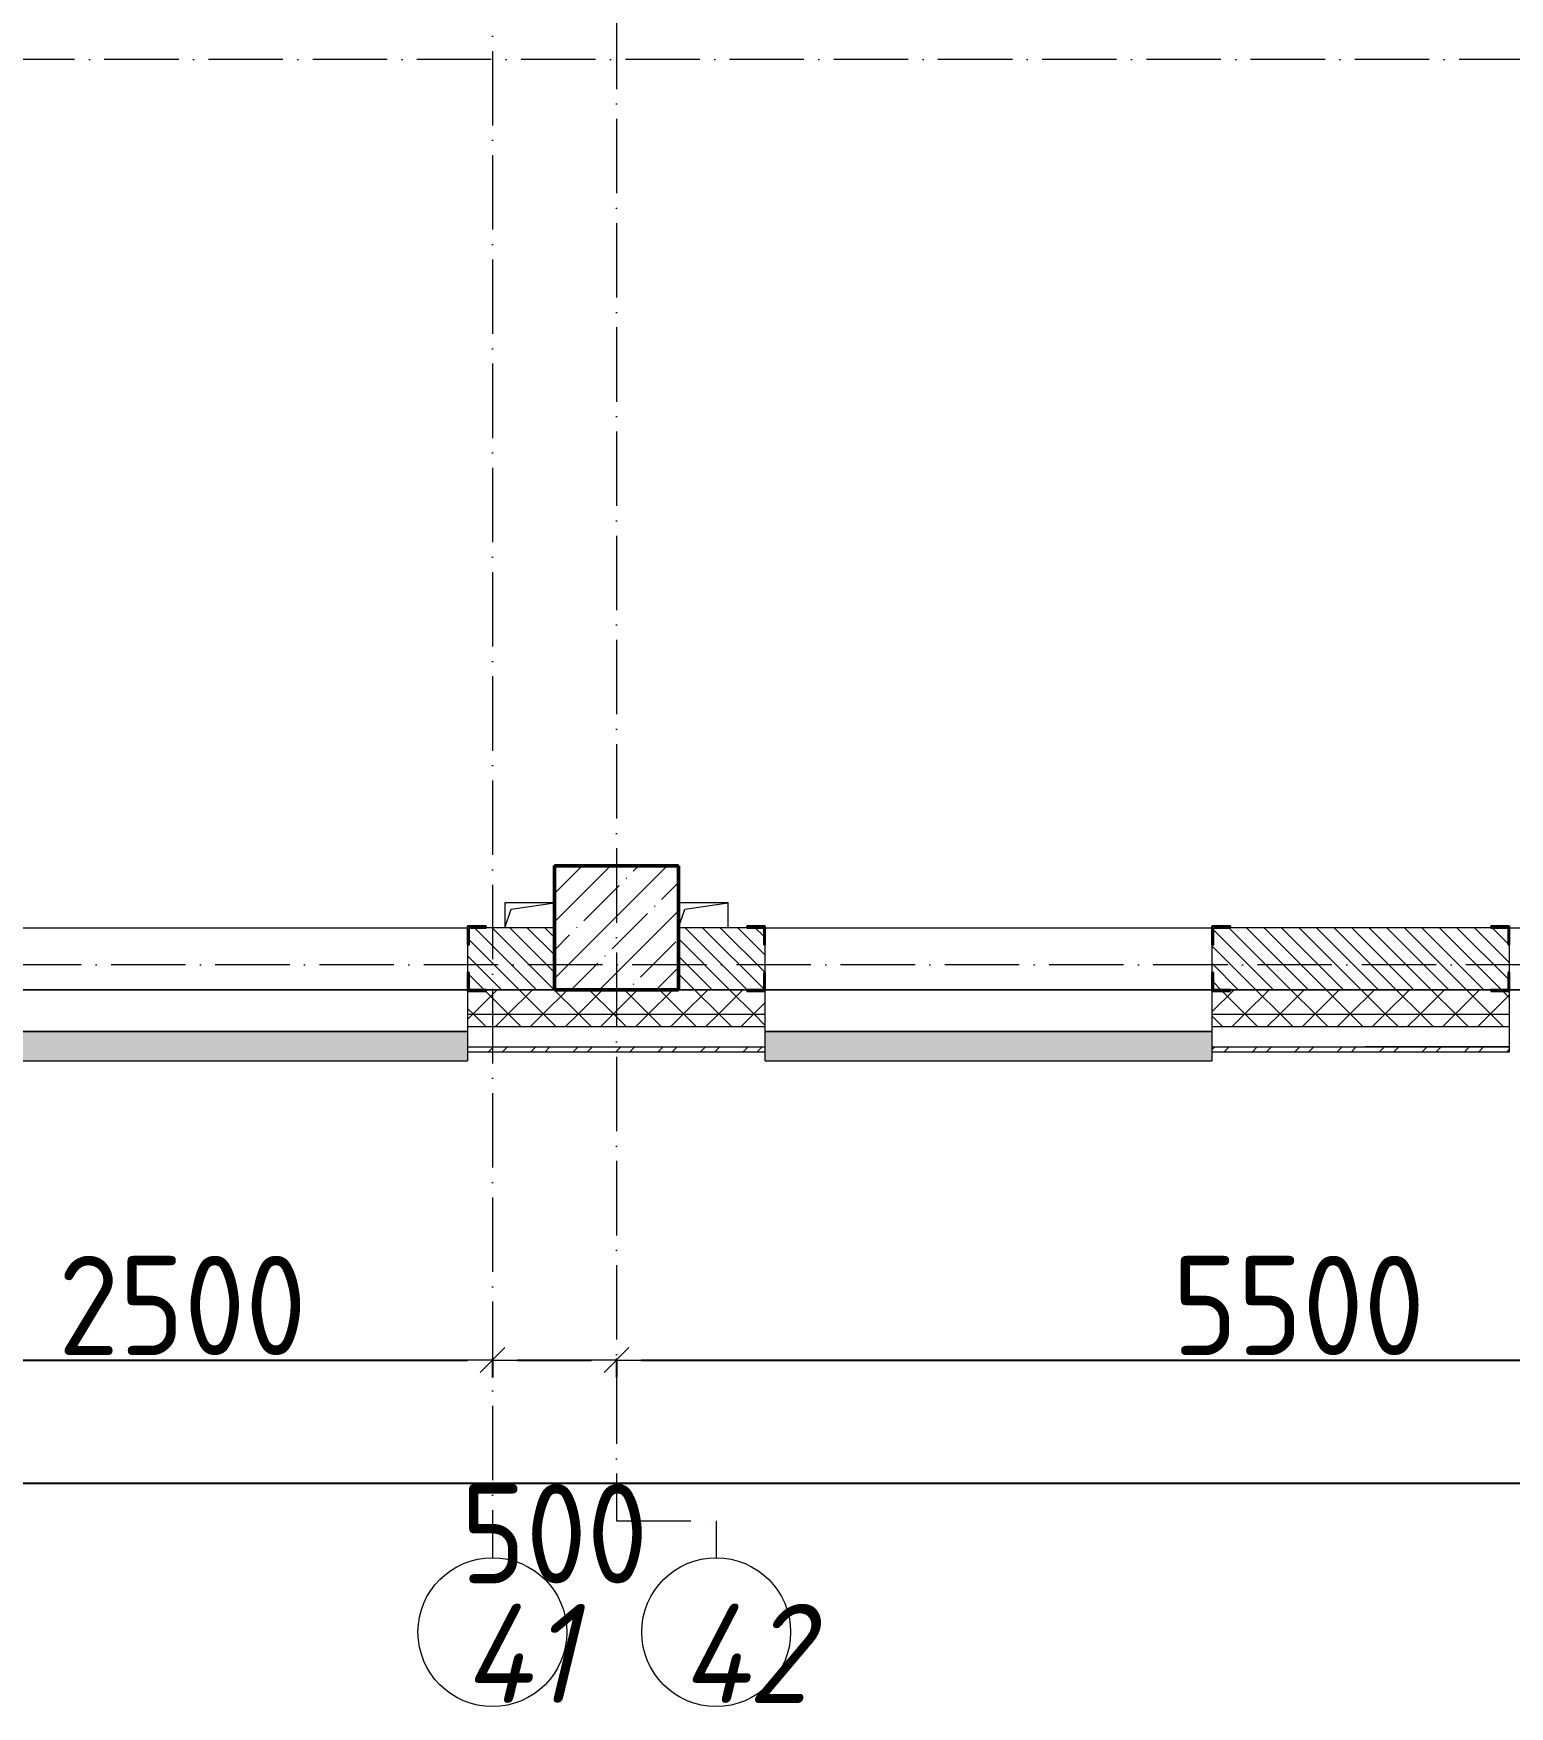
# Model space of a CAD drawing. Header units: millimetres. Extents: x -213536 to 1564669, y -45299 to 942238.
# Drawn here: x 197579 to 203529, y 511308 to 518052 of the extents above; entities that cross this region are included whole.
import ezdxf

# ---------------------------------------------------------------- set-up
doc = ezdxf.new("R2010")
doc.units = ezdxf.units.MM
doc.linetypes.add('50_200_ШТРИХ_1Т_ш5_п1_п1_', pattern=[700, 500, -100, 0, -100])
for name, color, linetype, lineweight in [('3.3) Вычитаем ЖБбалки 0.4м -', 31, 'Continuous', 30), ('A-____-____-DIMS', 7, 'Continuous', 9), ('A-GENM-____-MCUT', 7, 'Continuous', 25), ('A-GENM-____-OTLN', 7, 'Continuous', 9), ('A-GENM-____-OTLN-1', 7, 'Continuous', 25), ('A-GLAZ-____-OTLN', 7, 'Continuous', 9), ('A-WALL-____-MCUT', 7, 'Continuous', 13), ('A-WALL-____-MCUT-1', 7, 'Continuous', 9), ('A-WALL-____-OTLN', 7, 'Continuous', 9), ('A-WALL-____-PATT-1', 7, 'Continuous', 9), ('A-WALL-FNSH-MCUT-1', 7, 'Continuous', 9), ('S-COLS-____-MCUT', 7, 'Continuous', 50), ('S-COLS-____-OTLN', 7, 'Continuous', 9), ('S-GRID-____-IDEN', 7, 'Continuous', 9), ('S-GRID-____-OTLN-1', 7, '50_200_ШТРИХ_1Т_ш5_п1_п1_', 9)]:
    doc.layers.add(name, color=color, linetype=linetype, lineweight=lineweight)
doc.layers.add('A-GLAZ-____-OTLN-1', color=7, linetype='Continuous', lineweight=9, true_color=0xc0c0c0)
doc.styles.add('ISOCPEUR_I_9', font='isocpeui.ttf', dxfattribs={"width": 0.9, "height": 250})
doc.styles.add('СПДС', font='isocpeur.ttf', dxfattribs={"width": 0.9})
doc.dimstyles.new('Размера А3', dxfattribs={"dimtxt": 200, "dimasz": 100, "dimexe": 70, "dimexo": 100, "dimgap": 20, "dimtad": 1, "dimdec": 0, "dimrnd": 10, "dimzin": 0, "dimdsep": 46, "dimtxsty": 'СПДС', "dimblk": 'ARROWHEAD_6', "dimcen": 1, "dimclrd": 256, "dimclre": 256, "dimclrt": 256, "dimazin": 0, "dimtfac": 1, "dimtdec": 0, "dimtmove": 2, "dimatfit": 3, "dimfxl": 1, "dimtolj": 1, "dimtzin": 0, "dimarcsym": 0})
pattern_1 = [(45, (142429.06, 459015.94), (-70.71068, 70.71068), []), (135, (142429.06, 459015.94), (-70.71068, -70.71068), [])]
pattern_2 = [(135, (142429.057, 459015.94), (-35.35534, -35.35534), [])]
pattern_3 = [(45, (142429.06, 459015.94), (-85.53659, 85.53659), []), (45, (142486.08, 459015.94), (-85.53659, 85.53659), [])]

# ---------------------------------------------------------------- blocks, each defined once
blk = doc.blocks.new('BSC_Колонна _Прямоугольная - 500х500-V62-АР1_План отверстий 3 этажа в осях 1-64_Ю-ЯЯ')
at = {"layer": 'S-COLS-____-OTLN'}
h = blk.add_hatch(dxfattribs=at)
h.set_pattern_fill('FP_70', color=256, style=0, pattern_type=2)
h.set_pattern_definition([(45, (-57500, -55431.04), (-114.04925, 114.04925), []), (45, (-57385.95, -55431.04), (-114.04925, 114.04925), [201.613, -40.323, 3.353, -36.97])])
h.paths.add_polyline_path([(-250, -250), (250, -250), (250, 250), (-250, 250), (-250, 177.9)], flags=0)
at = {"layer": 'S-COLS-____-MCUT'}
for p, q in [((250, 250), (-250, 250)), ((-250, 250), (-250, -250)), ((250, -250), (250, 250)), ((-250, -250), (250, -250))]:
    blk.add_line(p, q, dxfattribs=at)
blk = doc.blocks.new('Фахверк_СКБ_Уголок - 250_2700-27497298-АР1_План отверстий 3 этажа в осях 1-64_Ю-ЯЯ')
at = {"layer": 'A-GENM-____-MCUT'}
for p, q in [((200, 181), (125, 181)), ((125, 181), (125, 106)), ((131, 106), (131, 175)), ((131, 175), (200, 175)), ((200, 175), (200, 181)), ((125, 106), (131, 106)), ((131, -6), (125, -6)), ((125, -6), (125, -81)), ((131, -75), (131, -6)), ((125, -81), (200, -81)), ((200, -75), (131, -75)), ((200, -81), (200, -75))]:
    blk.add_line(p, q, dxfattribs=at)
blk = doc.blocks.new('AR_Отверстие прямоугольное _в плите_ - AR_Отверстие прямоугольное _в плите_-V178-АР1_План отверстий 3 этажа в осях 1-64_Ю-ЯЯ')
at = {"layer": 'A-GENM-____-OTLN'}
for p, q in [((100, 50), (-100, 50)), ((-100, -50), (-75, 25)), ((-75, 25), (100, 50)), ((100, -50), (100, 50))]:
    blk.add_line(p, q, dxfattribs=at)
blk = doc.blocks.new('AR_Отверстие прямоугольное _в плите_ - AR_Отверстие прямоугольное _в плите_-V185-АР1_План отверстий 3 этажа в осях 1-64_Ю-ЯЯ')
at = {"layer": 'A-GENM-____-OTLN'}
for p, q in [((100, 50), (-100, 50)), ((-100, 50), (-100, -50)), ((-100, -50), (-75, 25)), ((-75, 25), (100, 50))]:
    blk.add_line(p, q, dxfattribs=at)
blk = doc.blocks.new('Отлив_СКБ - Отлив витража_120_НВФ-31885687-АР1_План отверстий 3 этажа в осях 1-64_Ю-ЯЯ')
at = {"layer": 'A-GLAZ-____-OTLN-1'}
for points in [[(0, -2), (1800, -2), (1800, 0), (0, 0)], [(945, -120), (1800, -120), (1800, -2), (0, -2), (0, -120), (878.1, -120)]]:
    blk.add_hatch(color=256, dxfattribs=at).paths.add_polyline_path(points, flags=0)
at = {"layer": 'A-GLAZ-____-OTLN'}
for p, q in [((0, 0), (1800, 0)), ((1800, -2), (0, -2)), ((0, -120), (0, -83)), ((0, -120), (1800, -120)), ((1800, -83), (1800, -120))]:
    blk.add_line(p, q, dxfattribs=at)
blk = doc.blocks.new('Ось сетки - Круг_Ø6_00__ISO-2_5_0_9K_-25732049-АР1_План отверстий 3 этажа в осях 1-64_Ю-ЯЯ')
at = {"layer": 'S-GRID-____-IDEN'}
blk.add_circle((0, 0), 3, dxfattribs=at)
blk = doc.blocks.new('ARROWHEAD_6')
at = {"color": 0, "linetype": 'Continuous'}
for p, q in [((0, 0), (-1, 0)), ((-0.5, -0.5), (0.5, 0.5))]:
    blk.add_line(p, q, dxfattribs=at)
blk = doc.blocks.new('*D2871')
at = {"layer": 'A-____-____-DIMS', "lineweight": -2, "transparency": 16777216}
for p, q in [((196929.1, 512710.5), (196929.1, 512634.4)), ((197029.1, 512704.4), (199329.1, 512704.4)), ((199429.1, 512710.5), (199429.1, 512634.4))]:
    blk.add_line(p, q, dxfattribs=at)
at = {"layer": 'Defpoints', "color": 0, "lineweight": 50, "transparency": 16777216}
for p in [(196929.1, 512810.5), (199429.1, 512810.5), (199429.1, 512704.4)]:
    blk.add_point(p, dxfattribs=at)
at = {"layer": 'A-____-____-DIMS', "lineweight": -2, "transparency": 16777216, "xscale": 100, "yscale": 100, "zscale": 100, "rotation": 180}
blk.add_blockref('ARROWHEAD_6', (196929.1, 512704.4), dxfattribs=at)
at = {"layer": 'A-____-____-DIMS', "lineweight": -2, "transparency": 16777216, "xscale": 100, "yscale": 100, "zscale": 100}
blk.add_blockref('ARROWHEAD_6', (199429.1, 512704.4), dxfattribs=at)
at = {"layer": 'A-____-____-DIMS', "transparency": 16777216, "insert": (198179.1, 512924.4), "char_height": 400, "attachment_point": 5, "style": 'СПДС'}
blk.add_mtext('\\A1;2500', dxfattribs=at)
blk = doc.blocks.new('*D2872')
at = {"layer": 'A-____-____-DIMS', "lineweight": -2, "transparency": 16777216}
for p, q in [((199429.1, 512710.5), (199429.1, 512634.4)), ((199529.1, 512704.4), (199829.1, 512704.4)), ((199929.1, 512710.5), (199929.1, 512634.4))]:
    blk.add_line(p, q, dxfattribs=at)
at = {"layer": 'Defpoints', "color": 0, "lineweight": 50, "transparency": 16777216}
for p in [(199429.1, 512810.5), (199929.1, 512810.5), (199929.1, 512704.4)]:
    blk.add_point(p, dxfattribs=at)
at = {"layer": 'A-____-____-DIMS', "lineweight": -2, "transparency": 16777216, "xscale": 100, "yscale": 100, "zscale": 100, "rotation": 180}
blk.add_blockref('ARROWHEAD_6', (199429.1, 512704.4), dxfattribs=at)
at = {"layer": 'A-____-____-DIMS', "lineweight": -2, "transparency": 16777216, "xscale": 100, "yscale": 100, "zscale": 100}
blk.add_blockref('ARROWHEAD_6', (199929.1, 512704.4), dxfattribs=at)
at = {"layer": 'A-____-____-DIMS', "transparency": 16777216, "insert": (199679.1, 512004.4), "char_height": 400, "attachment_point": 5, "style": 'СПДС'}
blk.add_mtext('\\A1;500', dxfattribs=at)
blk = doc.blocks.new('*D2873')
at = {"layer": 'A-____-____-DIMS', "lineweight": -2, "transparency": 16777216}
for p, q in [((199929.1, 512710.5), (199929.1, 512634.4)), ((200029.1, 512704.4), (205329.1, 512704.4)), ((205429.1, 512710.5), (205429.1, 512634.4))]:
    blk.add_line(p, q, dxfattribs=at)
at = {"layer": 'Defpoints', "color": 0, "lineweight": 50, "transparency": 16777216}
for p in [(199929.1, 512810.5), (205429.1, 512810.5), (205429.1, 512704.4)]:
    blk.add_point(p, dxfattribs=at)
at = {"layer": 'A-____-____-DIMS', "lineweight": -2, "transparency": 16777216, "xscale": 100, "yscale": 100, "zscale": 100, "rotation": 180}
blk.add_blockref('ARROWHEAD_6', (199929.1, 512704.4), dxfattribs=at)
at = {"layer": 'A-____-____-DIMS', "lineweight": -2, "transparency": 16777216, "xscale": 100, "yscale": 100, "zscale": 100}
blk.add_blockref('ARROWHEAD_6', (205429.1, 512704.4), dxfattribs=at)
at = {"layer": 'A-____-____-DIMS', "transparency": 16777216, "insert": (202679.1, 512924.4), "char_height": 400, "attachment_point": 5, "style": 'СПДС'}
blk.add_mtext('\\A1;5500', dxfattribs=at)
blk = doc.blocks.new('*D2878')
at = {"layer": 'A-____-____-DIMS', "lineweight": -2, "transparency": 16777216}
for p, q in [((140079.1, 512213.7), (140079.1, 512137.6)), ((140179.1, 512207.6), (213379.1, 512207.6)), ((213479.1, 512213.7), (213479.1, 512137.6))]:
    blk.add_line(p, q, dxfattribs=at)
at = {"layer": 'Defpoints', "color": 0, "lineweight": 50, "transparency": 16777216}
for p in [(140079.1, 512313.7), (213479.1, 512313.7), (213479.1, 512207.6)]:
    blk.add_point(p, dxfattribs=at)
at = {"layer": 'A-____-____-DIMS', "lineweight": -2, "transparency": 16777216, "xscale": 100, "yscale": 100, "zscale": 100, "rotation": 180}
blk.add_blockref('ARROWHEAD_6', (140079.1, 512207.6), dxfattribs=at)
at = {"layer": 'A-____-____-DIMS', "lineweight": -2, "transparency": 16777216, "xscale": 100, "yscale": 100, "zscale": 100}
blk.add_blockref('ARROWHEAD_6', (213479.1, 512207.6), dxfattribs=at)
at = {"layer": 'A-____-____-DIMS', "transparency": 16777216, "insert": (176779.1, 512427.6), "char_height": 400, "attachment_point": 5, "style": 'СПДС'}
blk.add_mtext('\\A1;73400', dxfattribs=at)

msp = doc.modelspace()

# ---------------------------------------------------------------- hatches: boundary and pattern name
at = {"layer": 'A-WALL-____-PATT-1'}
h = msp.add_hatch(dxfattribs=at)
h.set_pattern_fill('FP_9', color=256, style=0, pattern_type=2)
h.set_pattern_definition(pattern_2)
h.paths.add_polyline_path([(197179.1, 514197), (197523.1, 514197), (197523.1, 514266), (197529.1, 514266), (197529.1, 514378), (197523.1, 514378), (197523.1, 514447), (197179.1, 514447)], flags=0)
h.paths.add_polyline_path([(199679.1, 514197), (199679.1, 514447), (199335.1, 514447), (199335.1, 514378), (199329.1, 514378), (199329.1, 514266), (199335.1, 514266), (199335.1, 514197), (199404.1, 514197)], flags=0)
h = msp.add_hatch(dxfattribs=at)
h.set_pattern_fill('FP_9', color=256, style=0, pattern_type=2)
h.set_pattern_definition(pattern_2)
h.paths.add_polyline_path([(205335.1, 514197), (205679.1, 514197), (205679.1, 514447), (205335.1, 514447), (205335.1, 514378), (205329.1, 514378), (205329.1, 514266), (205335.1, 514266)], flags=0)
h.paths.add_polyline_path([(203454.1, 514197), (203523.1, 514197), (203523.1, 514266), (203529.1, 514266), (203529.1, 514378), (203523.1, 514378), (203523.1, 514447), (202335.1, 514447), (202335.1, 514378), (202329.1, 514378), (202329.1, 514266), (202335.1, 514266), (202335.1, 514197), (202508.8, 514197)], flags=0)
h.paths.add_polyline_path([(200523.1, 514197), (200523.1, 514266), (200529.1, 514266), (200529.1, 514378), (200523.1, 514378), (200523.1, 514447), (200179.1, 514447), (200179.1, 514197), (200454.1, 514197)], flags=0)
h = msp.add_hatch(dxfattribs=at)
h.set_pattern_fill('FP_4', color=256, style=0, pattern_type=2)
h.set_pattern_definition(pattern_1)
h.paths.add_polyline_path([(216648.5, 514097), (216729.1, 514097), (216729.1, 514197), (210379.1, 514197), (210379.1, 514097), (213113.6, 514097)], flags=0)
h.paths.add_polyline_path([(206043.7, 514097), (206429.1, 514097), (206429.1, 514191), (206354.1, 514191), (206354.1, 514197), (205404.1, 514197), (205404.1, 514191), (205329.1, 514191), (205329.1, 514097), (205679.1, 514097)], flags=0)
h.paths.add_polyline_path([(207811.2, 514097), (209379.1, 514097), (209379.1, 514197), (207504.1, 514197), (207504.1, 514191), (207429.1, 514191), (207429.1, 514097)], flags=0)
h.paths.add_polyline_path([(202404.1, 514097), (203529.1, 514097), (203529.1, 514191), (203454.1, 514191), (203454.1, 514197), (202404.1, 514197), (202404.1, 514191), (202329.1, 514191), (202329.1, 514097), (202335.1, 514097)], flags=0)
h.paths.add_polyline_path([(200529.1, 514097), (200529.1, 514191), (200454.1, 514191), (200454.1, 514197), (199404.1, 514197), (199404.1, 514191), (199329.1, 514191), (199329.1, 514097), (199857.6, 514097)], flags=0)
h.paths.add_polyline_path([(196404.1, 514097), (197529.1, 514097), (197529.1, 514191), (197454.1, 514191), (197454.1, 514197), (196404.1, 514197), (196404.1, 514191), (196329.1, 514191), (196329.1, 514097)], flags=0)
h.paths.add_polyline_path([(194454.1, 514097), (194529.1, 514097), (194529.1, 514191), (194454.1, 514191), (194454.1, 514197), (193404.1, 514197), (193404.1, 514191), (193329.1, 514191), (193329.1, 514097), (193671.5, 514097)], flags=0)
h.paths.add_polyline_path([(190679.1, 514097), (191529.1, 514097), (191529.1, 514191), (191454.1, 514191), (191454.1, 514197), (190404.1, 514197), (190404.1, 514191), (190329.1, 514191), (190329.1, 514097), (190404.1, 514097)], flags=0)
h.paths.add_polyline_path([(188369.1, 514097), (188529.1, 514097), (188529.1, 514191), (188454.1, 514191), (188454.1, 514197), (186854.1, 514197), (186854.1, 514191), (186779.1, 514191), (186779.1, 514097), (187485.4, 514097)], flags=0)
h.paths.add_polyline_path([(184834.2, 514097), (184979.1, 514097), (184979.1, 514191), (184904.1, 514191), (184904.1, 514197), (183854.1, 514197), (183854.1, 514191), (183779.1, 514191), (183779.1, 514097)], flags=0)
h.paths.add_polyline_path([(181979.1, 514097), (181979.1, 514191), (181904.1, 514191), (181904.1, 514197), (180854.1, 514197), (180854.1, 514191), (180779.1, 514191), (180779.1, 514097), (181299.2, 514097)], flags=0)
h.paths.add_polyline_path([(178648, 514097), (178979.1, 514097), (178979.1, 514191), (178904.1, 514191), (178904.1, 514197), (177854.1, 514197), (177854.1, 514191), (177779.1, 514191), (177779.1, 514097), (178206.2, 514097)], flags=0)
h.paths.add_polyline_path([(174854.1, 514097), (175979.1, 514097), (175979.1, 514191), (175904.1, 514191), (175904.1, 514197), (174854.1, 514197), (174854.1, 514191), (174779.1, 514191), (174779.1, 514097), (174785.1, 514097)], flags=0)
h.paths.add_polyline_path([(171779.1, 514097), (172979.1, 514097), (172979.1, 514191), (172904.1, 514191), (172904.1, 514197), (171854.1, 514197), (171854.1, 514191), (171779.1, 514191)], flags=0)
h.paths.add_polyline_path([(169979.1, 514097), (169979.1, 514191), (169904.1, 514191), (169904.1, 514197), (168854.1, 514197), (168854.1, 514191), (168779.1, 514191), (168779.1, 514097), (169810.7, 514097)], flags=0)
h.paths.add_polyline_path([(165854.1, 514097), (166979.1, 514097), (166979.1, 514191), (166904.1, 514191), (166904.1, 514197), (165854.1, 514197), (165854.1, 514191), (165779.1, 514191), (165779.1, 514097), (165785.1, 514097)], flags=0)
h.paths.add_polyline_path([(163979.1, 514097), (163979.1, 514191), (163904.1, 514191), (163904.1, 514197), (162854.1, 514197), (162854.1, 514191), (162779.1, 514191), (162779.1, 514097), (163904.1, 514097)], flags=0)
h.paths.add_polyline_path([(160629.1, 514097), (160979.1, 514097), (160979.1, 514191), (160904.1, 514191), (160904.1, 514197), (159854.1, 514197), (159854.1, 514191), (159779.1, 514191), (159779.1, 514097), (160129.1, 514097)], flags=0)
h.paths.add_polyline_path([(158779.1, 514097), (158779.1, 514191), (158704.1, 514191), (158704.1, 514197), (148979.1, 514197), (148979.1, 514097), (158322.2, 514097)], flags=0)
h.paths.add_polyline_path([(147979.1, 514097), (147979.1, 514197), (139979.1, 514197), (139979.1, 514097), (145950, 514097)], flags=0)
h = msp.add_hatch(dxfattribs=at)
h.set_pattern_fill('FP_4', color=256, style=0, pattern_type=2)
h.set_pattern_definition(pattern_1)
h.paths.add_polyline_path([(216729.1, 514047), (216729.1, 514097), (210379.1, 514097), (210379.1, 514047), (216648.5, 514047)], flags=0)
h.paths.add_polyline_path([(209379.1, 514047), (209379.1, 514097), (207429.1, 514097), (207429.1, 514047), (207811.2, 514047)], flags=0)
h.paths.add_polyline_path([(203529.1, 514047), (203529.1, 514097), (202329.1, 514097), (202329.1, 514047), (202508.8, 514047)], flags=0)
h.paths.add_polyline_path([(206043.7, 514047), (206429.1, 514047), (206429.1, 514097), (205329.1, 514097), (205329.1, 514047)], flags=0)
h.paths.add_polyline_path([(199857.6, 514047), (200529.1, 514047), (200529.1, 514097), (199329.1, 514097), (199329.1, 514047)], flags=0)
h.paths.add_polyline_path([(197529.1, 514047), (197529.1, 514097), (196329.1, 514097), (196329.1, 514047), (197206.4, 514047)], flags=0)
h.paths.add_polyline_path([(194529.1, 514047), (194529.1, 514097), (193329.1, 514097), (193329.1, 514047), (193671.5, 514047)], flags=0)
h.paths.add_polyline_path([(191529.1, 514047), (191529.1, 514097), (190329.1, 514097), (190329.1, 514047), (191020.3, 514047)], flags=0)
h.paths.add_polyline_path([(188529.1, 514047), (188529.1, 514097), (186779.1, 514097), (186779.1, 514047), (188369.1, 514047)], flags=0)
h.paths.add_polyline_path([(184979.1, 514047), (184979.1, 514097), (183779.1, 514097), (183779.1, 514047), (184834.2, 514047)], flags=0)
h.paths.add_polyline_path([(181979.1, 514047), (181979.1, 514097), (180779.1, 514097), (180779.1, 514047), (181299.2, 514047)], flags=0)
h.paths.add_polyline_path([(178979.1, 514047), (178979.1, 514097), (177779.1, 514097), (177779.1, 514047), (178648, 514047)], flags=0)
h.paths.add_polyline_path([(174779.1, 514047), (175979.1, 514047), (175979.1, 514097), (174779.1, 514097)], flags=0)
h.paths.add_polyline_path([(172461.9, 514047), (172979.1, 514047), (172979.1, 514097), (171779.1, 514097), (171779.1, 514047)], flags=0)
h.paths.add_polyline_path([(169810.7, 514047), (169979.1, 514047), (169979.1, 514097), (168779.1, 514097), (168779.1, 514047), (168927, 514047)], flags=0)
h.paths.add_polyline_path([(166979.1, 514047), (166979.1, 514097), (165779.1, 514097), (165779.1, 514047), (166275.8, 514047)], flags=0)
h.paths.add_polyline_path([(163624.6, 514047), (163979.1, 514047), (163979.1, 514097), (162779.1, 514097), (162779.1, 514047)], flags=0)
h.paths.add_polyline_path([(160973.4, 514047), (160979.1, 514047), (160979.1, 514097), (159779.1, 514097), (159779.1, 514047), (160089.7, 514047)], flags=0)
h.paths.add_polyline_path([(158322.2, 514047), (158779.1, 514047), (158779.1, 514097), (148979.1, 514097), (148979.1, 514047), (156554.7, 514047)], flags=0)
h.paths.add_polyline_path([(147979.1, 514047), (147979.1, 514097), (139879.1, 514097), (139879.1, 514047), (145950, 514047)], flags=0)
h = msp.add_hatch(dxfattribs=at)
h.set_pattern_fill('FP_6', color=256, style=0, pattern_type=2)
h.set_pattern_definition(pattern_3)
h.paths.add_polyline_path([(202508.8, 513947), (202949.1, 513947), (202949.1, 513967), (202329.1, 513967), (202329.1, 513947)], flags=0)
h.paths.add_polyline_path([(200529.1, 513947), (200529.1, 513967), (199329.1, 513967), (199329.1, 513947), (199857.6, 513947)], flags=0)
h.paths.add_polyline_path([(196329.1, 513947), (197529.1, 513947), (197529.1, 513967), (196329.1, 513967)], flags=0)
h.paths.add_polyline_path([(194529.1, 513947), (194529.1, 513967), (193329.1, 513967), (193329.1, 513947), (193671.5, 513947)], flags=0)
h.paths.add_polyline_path([(191020.3, 513947), (191529.1, 513947), (191529.1, 513967), (190329.1, 513967), (190329.1, 513947)], flags=0)
h.paths.add_polyline_path([(188529.1, 513947), (188529.1, 513967), (187664.1, 513967), (187664.1, 513947), (188369.1, 513947)], flags=0)
h = msp.add_hatch(dxfattribs=at)
h.set_pattern_fill('FP_6', color=256, style=0, pattern_type=2)
h.set_pattern_definition(pattern_3)
h.paths.add_polyline_path([(216629.1, 513947), (216629.1, 513967), (210379.1, 513967), (210379.1, 513947), (213113.6, 513947)], flags=0)
h.paths.add_polyline_path([(209379.1, 513947), (209379.1, 513967), (207429.1, 513967), (207429.1, 513947), (207811.2, 513947)], flags=0)
h.paths.add_polyline_path([(205329.1, 513947), (206429.1, 513947), (206429.1, 513967), (205329.1, 513967)], flags=0)
h.paths.add_polyline_path([(202949.1, 513947), (203529.1, 513947), (203529.1, 513967), (202949.1, 513967)], flags=0)

# ---------------------------------------------------------------- linework, layer by layer
at = {"layer": '3.3) Вычитаем ЖБбалки 0.4м -'}
msp.add_lwpolyline([(199679.1, 514447), (199679.1, 514697), (200179.1, 514697), (200179.1, 514447)], dxfattribs=at)
at = {"layer": 'A-WALL-____-MCUT'}
for p, q in [((199679.1, 514447), (199404.1, 514447)), ((200454.1, 514447), (200179.1, 514447)), ((203454.1, 514447), (202404.1, 514447)), ((199329.1, 514378), (199329.1, 514266)), ((200529.1, 514266), (200529.1, 514378)), ((202329.1, 514378), (202329.1, 514266)), ((203529.1, 514266), (203529.1, 514378)), ((199329.1, 514191), (199329.1, 513967)), ((200529.1, 513967), (200529.1, 514191)), ((202329.1, 514191), (202329.1, 513967)), ((203529.1, 513967), (203529.1, 514191)), ((199329.1, 513967), (200529.1, 513967)), ((202329.1, 513967), (203529.1, 513967))]:
    msp.add_line(p, q, dxfattribs=at)
at = {"layer": 'A-WALL-____-MCUT-1'}
for p, q in [((199679.1, 514197), (199404.1, 514197)), ((199404.1, 514197), (199679.1, 514197)), ((200454.1, 514197), (200179.1, 514197)), ((200179.1, 514197), (200454.1, 514197)), ((203454.1, 514197), (202404.1, 514197)), ((202404.1, 514197), (203454.1, 514197)), ((200529.1, 514097), (199329.1, 514097)), ((203529.1, 514097), (202329.1, 514097)), ((200529.1, 514047), (199329.1, 514047)), ((203529.1, 514047), (202329.1, 514047))]:
    msp.add_line(p, q, dxfattribs=at)
at = {"layer": 'A-WALL-____-OTLN'}
for p, q in [((197529.1, 514447), (199329.1, 514447)), ((200529.1, 514447), (202329.1, 514447)), ((203529.1, 514447), (205329.1, 514447)), ((197529.1, 514197), (199329.1, 514197)), ((199329.1, 514197), (197529.1, 514197)), ((200529.1, 514197), (202329.1, 514197)), ((202329.1, 514197), (200529.1, 514197)), ((203529.1, 514197), (205329.1, 514197)), ((205329.1, 514197), (203529.1, 514197))]:
    msp.add_line(p, q, dxfattribs=at)
at = {"layer": 'A-WALL-FNSH-MCUT-1'}
for p, q in [((199329.1, 513967), (199329.1, 513947)), ((199329.1, 513947), (200529.1, 513947)), ((200529.1, 513947), (200529.1, 513967)), ((202329.1, 513967), (202329.1, 513967)), ((202329.1, 513967), (202329.1, 513947)), ((202329.1, 513947), (202949.1, 513947)), ((203529.1, 513967), (202949.1, 513967)), ((202949.1, 513947), (203529.1, 513947)), ((203529.1, 513947), (203529.1, 513967))]:
    msp.add_line(p, q, dxfattribs=at)
at = {"layer": 'S-GRID-____-OTLN-1', "color": 251, "ltscale": 0.6, "true_color": 0x636466}
for p, q in [((199429.1, 549908.8), (199429.1, 511907.5)), ((199929.1, 549635.4), (199929.1, 512055.5)), ((217909.1, 517947), (137760.3, 517947)), ((246503.5, 514297), (137760.3, 514297)), ((199929.1, 512055.5), (200330.8, 512055.5)), ((200330.8, 512055.5), (200330.8, 511907.5))]:
    msp.add_line(p, q, dxfattribs=at)

# ---------------------------------------------------------------- block references
at = {"layer": 'A-GENM-____-OTLN'}
for name, p in [('AR_Отверстие прямоугольное _в плите_ - AR_Отверстие прямоугольное _в плите_-V185-АР1_План отверстий 3 этажа в осях 1-64_Ю-ЯЯ', (199579.1, 514497)), ('AR_Отверстие прямоугольное _в плите_ - AR_Отверстие прямоугольное _в плите_-V178-АР1_План отверстий 3 этажа в осях 1-64_Ю-ЯЯ', (200279.1, 514497))]:
    msp.add_blockref(name, p, dxfattribs=at)
at = {"layer": 'A-GENM-____-OTLN-1'}
for p in [(199204.1, 514272), (202204.1, 514272)]:
    msp.add_blockref('Фахверк_СКБ_Уголок - 250_2700-27497298-АР1_План отверстий 3 этажа в осях 1-64_Ю-ЯЯ', p, dxfattribs=at)
at = {"layer": 'A-GENM-____-OTLN-1', "rotation": 180}
for p in [(200654.1, 514372), (203654.1, 514372)]:
    msp.add_blockref('Фахверк_СКБ_Уголок - 250_2700-27497298-АР1_План отверстий 3 этажа в осях 1-64_Ю-ЯЯ', p, dxfattribs=at)
at = {"layer": 'A-GLAZ-____-OTLN'}
for p in [(197529.1, 514030), (200529.1, 514030)]:
    msp.add_blockref('Отлив_СКБ - Отлив витража_120_НВФ-31885687-АР1_План отверстий 3 этажа в осях 1-64_Ю-ЯЯ', p, dxfattribs=at)
at = {"layer": 'S-COLS-____-OTLN'}
msp.add_blockref('BSC_Колонна _Прямоугольная - 500х500-V62-АР1_План отверстий 3 этажа в осях 1-64_Ю-ЯЯ', (199929.1, 514447), dxfattribs=at)
at = {"layer": 'S-GRID-____-IDEN', "xscale": 99.99999999999993, "yscale": 99.99999999999993, "zscale": 99.99999999999993, "rotation": 180}
for p in [(199429.1, 511607.5), (200330.8, 511607.5)]:
    msp.add_blockref('Ось сетки - Круг_Ø6_00__ISO-2_5_0_9K_-25732049-АР1_План отверстий 3 этажа в осях 1-64_Ю-ЯЯ', p, dxfattribs=at)

# ---------------------------------------------------------------- texts
at = {"layer": 'S-GRID-____-IDEN', "char_height": 400, "attachment_point": 1, "style": 'ISOCPEUR_I_9'}
for s, insert, width in [('41', (199309.5, 511721.5), 367.975), ('42', (200187.4, 511721.5), 425.696)]:
    msp.add_mtext(s, dxfattribs=dict(at, insert=insert, width=width))

# ---------------------------------------------------------------- dimensions: what is measured, and where the dimension line sits
at = {"layer": 'A-____-____-DIMS'}
for base, p1, p2, picture, middle in [((199429.1, 512704.4), (196929.1, 512810.5), (199429.1, 512810.5), '*D2871', (198179.1, 512924.4)), ((205429.1, 512704.4), (199929.1, 512810.5), (205429.1, 512810.5), '*D2873', (202679.1, 512924.4)), ((199929.1, 512704.4), (199429.1, 512810.5), (199929.1, 512810.5), '*D2872', (199679.1, 512004.4)), ((213479.1, 512207.6), (140079.1, 512313.7), (213479.1, 512313.7), '*D2878', (176779.1, 512427.6))]:
    dim = msp.add_linear_dim(base=base, p1=p1, p2=p2, dimstyle='Размера А3', override={"dimtxt": 400}, dxfattribs=at)
    dim.commit()
    dim.dimension.update_dxf_attribs({"geometry": picture, "text_midpoint": middle})

doc.saveas('drawing.dxf')
